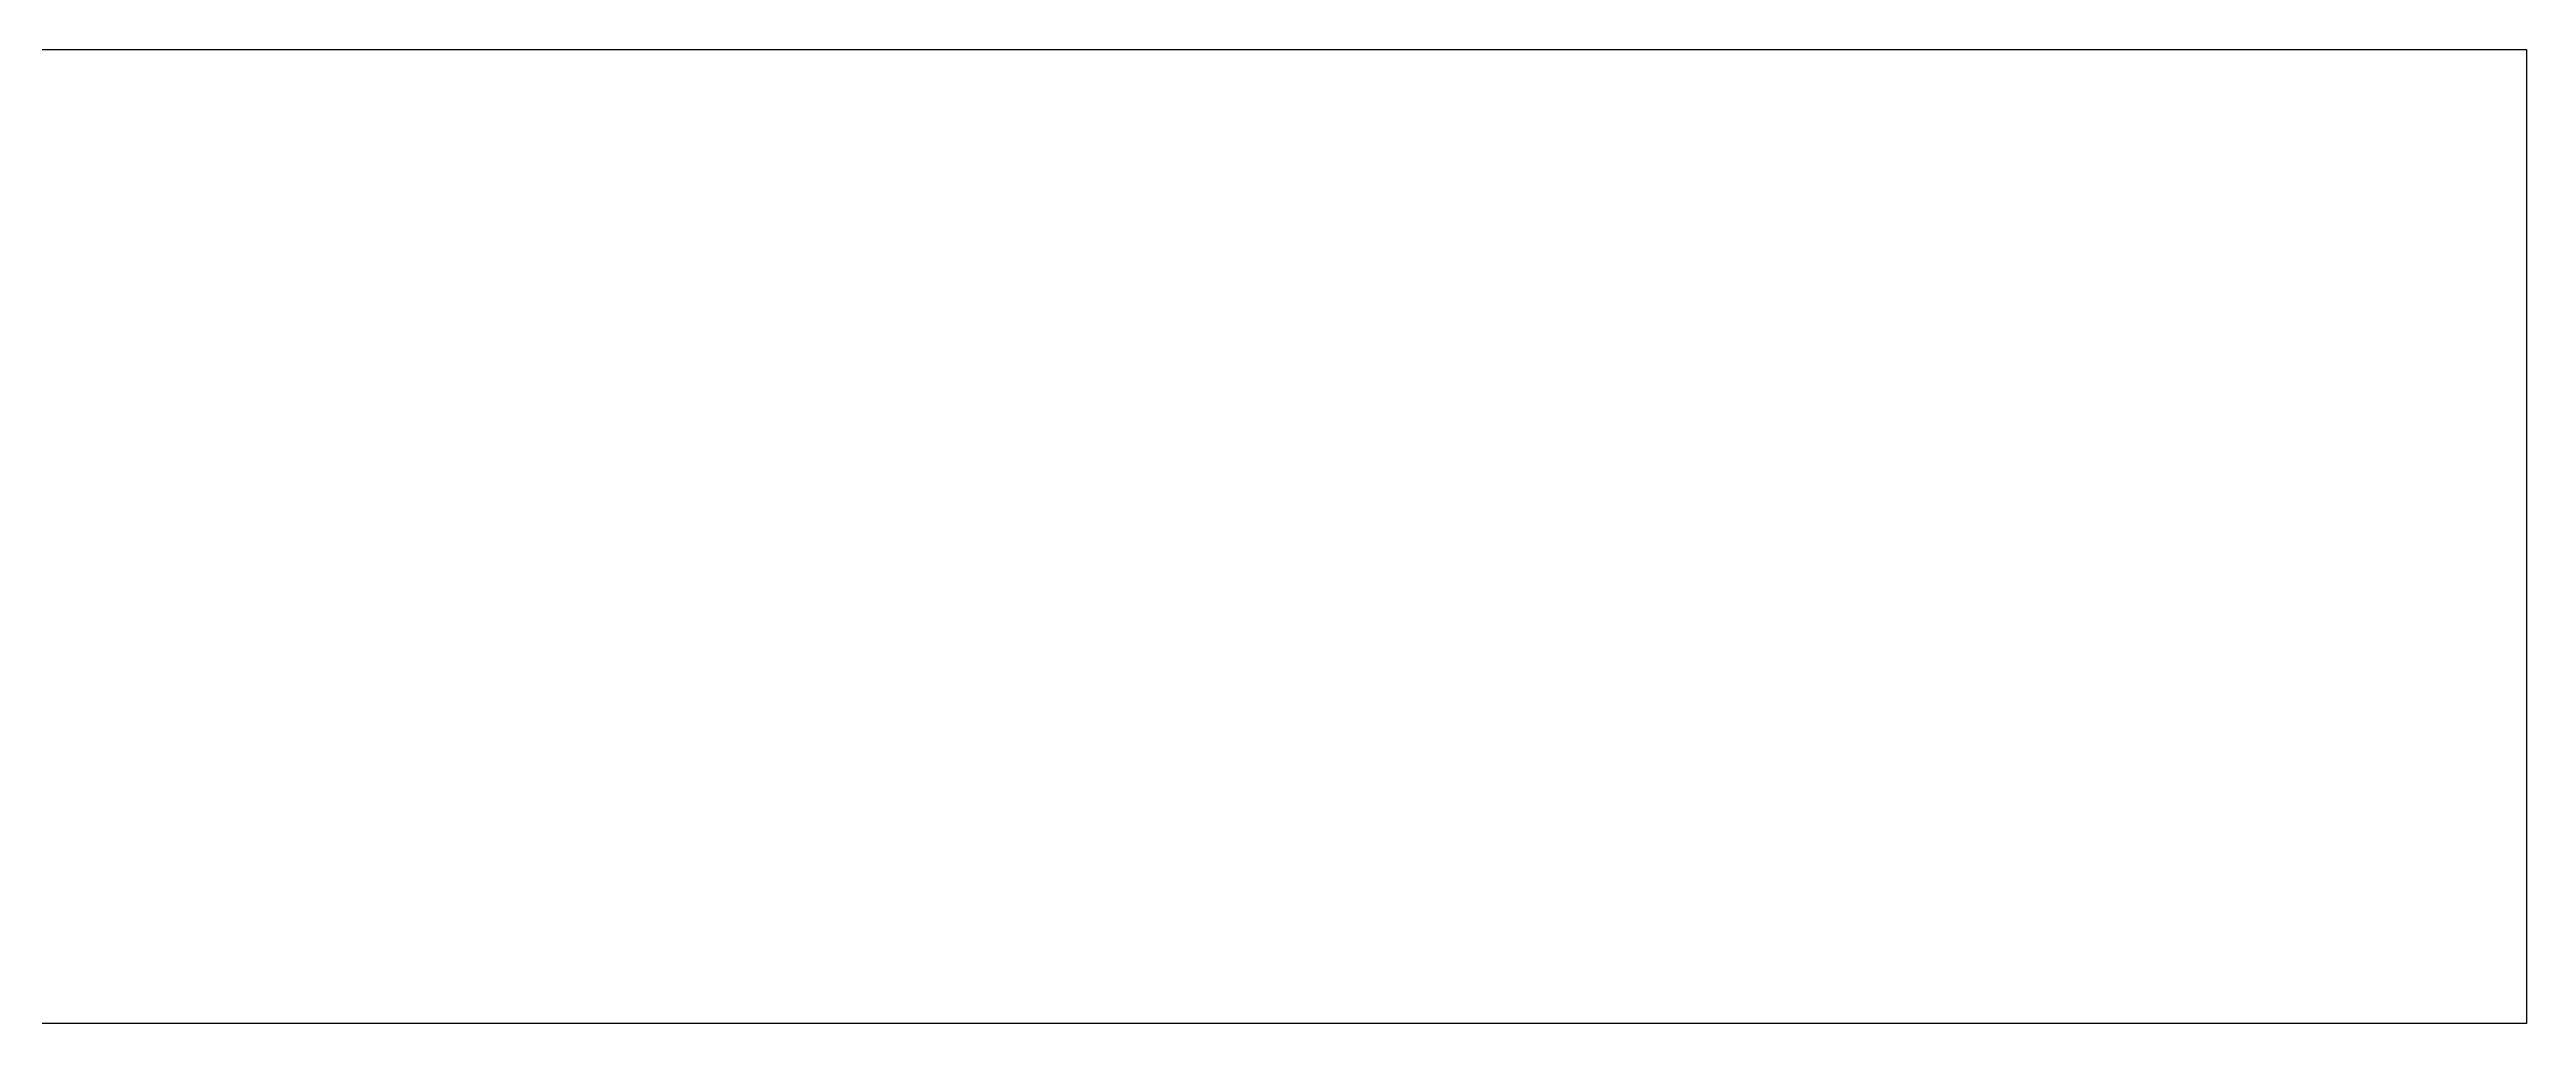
# Model space of a CAD drawing. Extents: x -260425 to 1294666, y -169889 to -2349.
# Drawn here: x -207624 to -118121, y -65378 to -30166 of the extents above; entities that cross this region are included whole.
import ezdxf

# ---------------------------------------------------------------- set-up
doc = ezdxf.new("R2010")
doc.units = 0
doc.header["$LTSCALE"] = 100

msp = doc.modelspace()

# ---------------------------------------------------------------- linework, layer by layer
msp.add_lwpolyline([(-260424.6, -30166), (-118121, -30166), (-118121, -65378.3), (-260424.6, -65378.3)], close=True)

doc.saveas('drawing.dxf')
